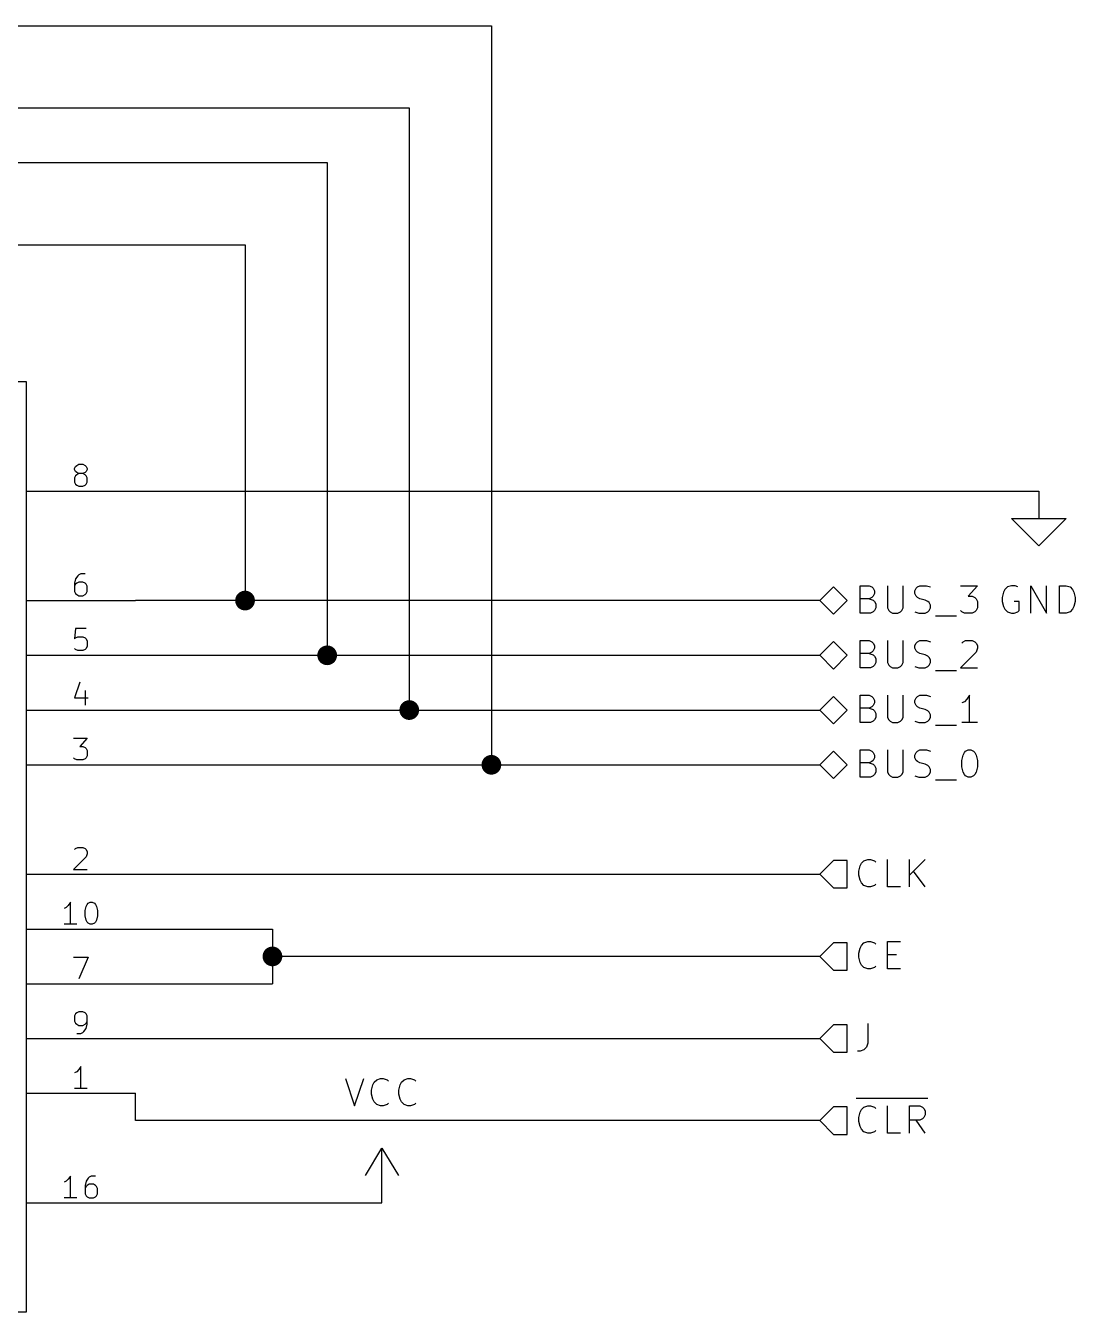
# Model space of a CAD drawing. Extents: x 0.4 to 11.3, y -7.9 to -0.4.
# Drawn here: x 6.799 to 8.717, y -4.55 to -2.2 of the extents above; entities that cross this region are included whole.
import ezdxf

# ---------------------------------------------------------------- set-up
doc = ezdxf.new("R2010")
doc.units = 0
doc.header["$MEASUREMENT"] = 0
for name, color, linetype in [('BROWN2', 54, 'CONTINUOUS'), ('CYAN2', 4, 'CONTINUOUS'), ('GREEN3', 91, 'CONTINUOUS'), ('LYELLOW', 51, 'CONTINUOUS'), ('RED2', 1, 'CONTINUOUS'), ('RED3', 11, 'CONTINUOUS')]:
    doc.layers.add(name, color=color, linetype=linetype)

msp = doc.modelspace()

# ---------------------------------------------------------------- linework, layer by layer
at = {"layer": 'BROWN2', "linetype": 'CONTINUOUS'}
for p, q in [((8.25, -3.25), (8.275, -3.225)), ((8.275, -3.225), (8.3, -3.25)), ((8.3235, -3.2728), (8.3235, -3.2228)), ((8.3235, -3.2228), (8.3402, -3.2228)), ((8.3402, -3.2228), (8.3449, -3.2252)), ((8.3449, -3.2252), (8.3473, -3.2276)), ((8.3473, -3.2419), (8.3449, -3.2442)), ((8.3473, -3.2276), (8.3497, -3.2323)), ((8.3497, -3.2371), (8.3473, -3.2419)), ((8.3497, -3.2323), (8.3497, -3.2371)), ((8.3735, -3.2228), (8.3735, -3.2633)), ((8.4021, -3.2633), (8.4021, -3.2228)), ((8.4235, -3.2323), (8.4259, -3.2276)), ((8.4235, -3.2371), (8.4235, -3.2323)), ((8.4259, -3.2419), (8.4235, -3.2371)), ((8.4259, -3.2276), (8.4283, -3.2252)), ((8.4283, -3.2442), (8.4259, -3.2419)), ((8.4283, -3.2252), (8.433, -3.2228)), ((8.433, -3.2228), (8.4449, -3.2228)), ((8.4449, -3.2228), (8.4521, -3.2252)), ((8.5068, -3.2228), (8.5378, -3.2228)), ((8.5378, -3.2228), (8.5211, -3.2419)), ((8.5211, -3.2419), (8.5283, -3.2419)), ((8.5283, -3.2419), (8.533, -3.2442)), ((8.275, -3.275), (8.25, -3.25)), ((8.3, -3.25), (8.275, -3.275)), ((8.3402, -3.2466), (8.3235, -3.2466)), ((8.3449, -3.2442), (8.3402, -3.2466)), ((8.3402, -3.2466), (8.3473, -3.249)), ((8.3473, -3.249), (8.3497, -3.2514)), ((8.3497, -3.2514), (8.3521, -3.2561)), ((8.3521, -3.2633), (8.3497, -3.268)), ((8.3521, -3.2561), (8.3521, -3.2633)), ((8.3735, -3.2633), (8.3759, -3.268)), ((8.3997, -3.268), (8.4021, -3.2633)), ((8.433, -3.2466), (8.4283, -3.2442)), ((8.4426, -3.249), (8.433, -3.2466)), ((8.4473, -3.2514), (8.4426, -3.249)), ((8.4497, -3.2538), (8.4473, -3.2514)), ((8.4521, -3.2585), (8.4497, -3.2538)), ((8.4497, -3.268), (8.4521, -3.2633)), ((8.4521, -3.2633), (8.4521, -3.2585)), ((8.533, -3.2442), (8.5354, -3.2466)), ((8.5354, -3.2466), (8.5378, -3.2514)), ((8.5378, -3.2633), (8.5354, -3.268)), ((8.5378, -3.2514), (8.5378, -3.2633)), ((8.3426, -3.2728), (8.3235, -3.2728)), ((8.3473, -3.2704), (8.3426, -3.2728)), ((8.3497, -3.268), (8.3473, -3.2704)), ((8.3759, -3.268), (8.3783, -3.2704)), ((8.3783, -3.2704), (8.383, -3.2728)), ((8.383, -3.2728), (8.3926, -3.2728)), ((8.3926, -3.2728), (8.3973, -3.2704)), ((8.3973, -3.2704), (8.3997, -3.268)), ((8.4235, -3.2704), (8.4307, -3.2728)), ((8.4307, -3.2728), (8.4426, -3.2728)), ((8.4426, -3.2728), (8.4473, -3.2704)), ((8.4473, -3.2704), (8.4497, -3.268)), ((8.4616, -3.2776), (8.4997, -3.2776)), ((8.5092, -3.2704), (8.5068, -3.268)), ((8.514, -3.2728), (8.5092, -3.2704)), ((8.5283, -3.2728), (8.514, -3.2728)), ((8.533, -3.2704), (8.5283, -3.2728)), ((8.5354, -3.268), (8.533, -3.2704)), ((8.25, -3.35), (8.275, -3.325)), ((8.275, -3.325), (8.3, -3.35)), ((8.3235, -3.3728), (8.3235, -3.3228)), ((8.3235, -3.3228), (8.3402, -3.3228)), ((8.3402, -3.3228), (8.3449, -3.3252)), ((8.3449, -3.3252), (8.3473, -3.3276)), ((8.3473, -3.3276), (8.3497, -3.3323)), ((8.3497, -3.3323), (8.3497, -3.3371)), ((8.3735, -3.3228), (8.3735, -3.3633)), ((8.4021, -3.3633), (8.4021, -3.3228)), ((8.4235, -3.3323), (8.4259, -3.3276)), ((8.4235, -3.3371), (8.4235, -3.3323)), ((8.4259, -3.3276), (8.4283, -3.3252)), ((8.4283, -3.3252), (8.433, -3.3228)), ((8.433, -3.3228), (8.4449, -3.3228)), ((8.4449, -3.3228), (8.4521, -3.3252)), ((8.5092, -3.3276), (8.5116, -3.3252)), ((8.5116, -3.3252), (8.5164, -3.3228)), ((8.5164, -3.3228), (8.5283, -3.3228)), ((8.5283, -3.3228), (8.533, -3.3252)), ((8.533, -3.3252), (8.5354, -3.3276)), ((8.5354, -3.3276), (8.5378, -3.3323)), ((8.5378, -3.3323), (8.5378, -3.3371)), ((8.275, -3.375), (8.25, -3.35)), ((8.3, -3.35), (8.275, -3.375)), ((8.3402, -3.3466), (8.3235, -3.3466)), ((8.3449, -3.3442), (8.3402, -3.3466)), ((8.3402, -3.3466), (8.3473, -3.349)), ((8.3473, -3.3419), (8.3449, -3.3442)), ((8.3497, -3.3371), (8.3473, -3.3419)), ((8.3473, -3.349), (8.3497, -3.3514)), ((8.3497, -3.3514), (8.3521, -3.3561)), ((8.3521, -3.3561), (8.3521, -3.3633)), ((8.4259, -3.3419), (8.4235, -3.3371)), ((8.4283, -3.3442), (8.4259, -3.3419)), ((8.433, -3.3466), (8.4283, -3.3442)), ((8.4426, -3.349), (8.433, -3.3466)), ((8.4473, -3.3514), (8.4426, -3.349)), ((8.4497, -3.3538), (8.4473, -3.3514)), ((8.4521, -3.3585), (8.4497, -3.3538)), ((8.4521, -3.3633), (8.4521, -3.3585)), ((8.5354, -3.3442), (8.5068, -3.3728)), ((8.5378, -3.3371), (8.5354, -3.3442)), ((8.3426, -3.3728), (8.3235, -3.3728)), ((8.3473, -3.3704), (8.3426, -3.3728)), ((8.3497, -3.368), (8.3473, -3.3704)), ((8.3521, -3.3633), (8.3497, -3.368)), ((8.3735, -3.3633), (8.3759, -3.368)), ((8.3759, -3.368), (8.3783, -3.3704)), ((8.3783, -3.3704), (8.383, -3.3728)), ((8.383, -3.3728), (8.3926, -3.3728)), ((8.3926, -3.3728), (8.3973, -3.3704)), ((8.3973, -3.3704), (8.3997, -3.368)), ((8.3997, -3.368), (8.4021, -3.3633)), ((8.4235, -3.3704), (8.4307, -3.3728)), ((8.4307, -3.3728), (8.4426, -3.3728)), ((8.4426, -3.3728), (8.4473, -3.3704)), ((8.4473, -3.3704), (8.4497, -3.368)), ((8.4497, -3.368), (8.4521, -3.3633)), ((8.4616, -3.3776), (8.4997, -3.3776)), ((8.5068, -3.3728), (8.5378, -3.3728)), ((8.25, -3.45), (8.275, -3.425)), ((8.275, -3.425), (8.3, -3.45)), ((8.3235, -3.4728), (8.3235, -3.4228)), ((8.3235, -3.4228), (8.3402, -3.4228)), ((8.3402, -3.4228), (8.3449, -3.4252)), ((8.3449, -3.4252), (8.3473, -3.4276)), ((8.3473, -3.4276), (8.3497, -3.4323)), ((8.3735, -3.4228), (8.3735, -3.4633)), ((8.4021, -3.4633), (8.4021, -3.4228)), ((8.4235, -3.4323), (8.4259, -3.4276)), ((8.4259, -3.4276), (8.4283, -3.4252)), ((8.4283, -3.4252), (8.433, -3.4228)), ((8.433, -3.4228), (8.4449, -3.4228)), ((8.4449, -3.4228), (8.4521, -3.4252)), ((8.5188, -3.4299), (8.514, -3.4347)), ((8.5235, -3.4228), (8.5188, -3.4299)), ((8.5235, -3.4728), (8.5235, -3.4228)), ((8.275, -3.475), (8.25, -3.45)), ((8.3, -3.45), (8.275, -3.475)), ((8.3402, -3.4466), (8.3235, -3.4466)), ((8.3449, -3.4442), (8.3402, -3.4466)), ((8.3402, -3.4466), (8.3473, -3.449)), ((8.3473, -3.4419), (8.3449, -3.4442)), ((8.3497, -3.4371), (8.3473, -3.4419)), ((8.3473, -3.449), (8.3497, -3.4514)), ((8.3497, -3.4323), (8.3497, -3.4371)), ((8.3497, -3.4514), (8.3521, -3.4561)), ((8.4235, -3.4371), (8.4235, -3.4323)), ((8.4259, -3.4419), (8.4235, -3.4371)), ((8.4283, -3.4442), (8.4259, -3.4419)), ((8.433, -3.4466), (8.4283, -3.4442)), ((8.4426, -3.449), (8.433, -3.4466)), ((8.4473, -3.4514), (8.4426, -3.449)), ((8.4497, -3.4538), (8.4473, -3.4514)), ((8.4521, -3.4585), (8.4497, -3.4538)), ((8.514, -3.4347), (8.5092, -3.4371)), ((8.3426, -3.4728), (8.3235, -3.4728)), ((8.3473, -3.4704), (8.3426, -3.4728)), ((8.3497, -3.468), (8.3473, -3.4704)), ((8.3521, -3.4633), (8.3497, -3.468)), ((8.3521, -3.4561), (8.3521, -3.4633)), ((8.3735, -3.4633), (8.3759, -3.468)), ((8.3759, -3.468), (8.3783, -3.4704)), ((8.3783, -3.4704), (8.383, -3.4728)), ((8.383, -3.4728), (8.3926, -3.4728)), ((8.3926, -3.4728), (8.3973, -3.4704)), ((8.3973, -3.4704), (8.3997, -3.468)), ((8.3997, -3.468), (8.4021, -3.4633)), ((8.4235, -3.4704), (8.4307, -3.4728)), ((8.4307, -3.4728), (8.4426, -3.4728)), ((8.4426, -3.4728), (8.4473, -3.4704)), ((8.4473, -3.4704), (8.4497, -3.468)), ((8.4497, -3.468), (8.4521, -3.4633)), ((8.4521, -3.4633), (8.4521, -3.4585)), ((8.4616, -3.4776), (8.4997, -3.4776)), ((8.5378, -3.4728), (8.5092, -3.4728)), ((8.3235, -3.5728), (8.3235, -3.5228)), ((8.3235, -3.5228), (8.3402, -3.5228)), ((8.3402, -3.5228), (8.3449, -3.5252)), ((8.3735, -3.5228), (8.3735, -3.5633)), ((8.4021, -3.5633), (8.4021, -3.5228)), ((8.4283, -3.5252), (8.433, -3.5228)), ((8.433, -3.5228), (8.4449, -3.5228)), ((8.4449, -3.5228), (8.4521, -3.5252)), ((8.5164, -3.5252), (8.5211, -3.5228)), ((8.5211, -3.5228), (8.5259, -3.5228)), ((8.5259, -3.5228), (8.5307, -3.5252)), ((8.25, -3.55), (8.275, -3.525)), ((8.275, -3.525), (8.3, -3.55)), ((8.3402, -3.5466), (8.3235, -3.5466)), ((8.3449, -3.5442), (8.3402, -3.5466)), ((8.3402, -3.5466), (8.3473, -3.549)), ((8.3449, -3.5252), (8.3473, -3.5276)), ((8.3473, -3.5419), (8.3449, -3.5442)), ((8.3473, -3.5276), (8.3497, -3.5323)), ((8.3497, -3.5371), (8.3473, -3.5419)), ((8.3497, -3.5323), (8.3497, -3.5371)), ((8.4235, -3.5323), (8.4259, -3.5276)), ((8.4235, -3.5371), (8.4235, -3.5323)), ((8.4259, -3.5419), (8.4235, -3.5371)), ((8.4259, -3.5276), (8.4283, -3.5252)), ((8.4283, -3.5442), (8.4259, -3.5419)), ((8.433, -3.5466), (8.4283, -3.5442)), ((8.4426, -3.549), (8.433, -3.5466)), ((8.5092, -3.5419), (8.5116, -3.5323)), ((8.5092, -3.5538), (8.5092, -3.5419)), ((8.5116, -3.5323), (8.514, -3.5276)), ((8.514, -3.5276), (8.5164, -3.5252)), ((8.5307, -3.5252), (8.533, -3.5276)), ((8.533, -3.5276), (8.5354, -3.5323)), ((8.5354, -3.5323), (8.5378, -3.5419)), ((8.5378, -3.5419), (8.5378, -3.5538)), ((8.275, -3.575), (8.25, -3.55)), ((8.3, -3.55), (8.275, -3.575)), ((8.3473, -3.5704), (8.3426, -3.5728)), ((8.3473, -3.549), (8.3497, -3.5514)), ((8.3497, -3.568), (8.3473, -3.5704)), ((8.3497, -3.5514), (8.3521, -3.5561)), ((8.3521, -3.5633), (8.3497, -3.568)), ((8.3521, -3.5561), (8.3521, -3.5633)), ((8.3735, -3.5633), (8.3759, -3.568)), ((8.3759, -3.568), (8.3783, -3.5704)), ((8.3783, -3.5704), (8.383, -3.5728)), ((8.3926, -3.5728), (8.3973, -3.5704)), ((8.3973, -3.5704), (8.3997, -3.568)), ((8.3997, -3.568), (8.4021, -3.5633)), ((8.4235, -3.5704), (8.4307, -3.5728)), ((8.4473, -3.5514), (8.4426, -3.549)), ((8.4426, -3.5728), (8.4473, -3.5704)), ((8.4497, -3.5538), (8.4473, -3.5514)), ((8.4473, -3.5704), (8.4497, -3.568)), ((8.4521, -3.5585), (8.4497, -3.5538)), ((8.4497, -3.568), (8.4521, -3.5633)), ((8.4521, -3.5633), (8.4521, -3.5585)), ((8.5116, -3.5633), (8.5092, -3.5538)), ((8.514, -3.568), (8.5116, -3.5633)), ((8.5164, -3.5704), (8.514, -3.568)), ((8.5211, -3.5728), (8.5164, -3.5704)), ((8.5307, -3.5704), (8.5259, -3.5728)), ((8.533, -3.568), (8.5307, -3.5704)), ((8.5354, -3.5633), (8.533, -3.568)), ((8.5378, -3.5538), (8.5354, -3.5633)), ((8.3426, -3.5728), (8.3235, -3.5728)), ((8.383, -3.5728), (8.3926, -3.5728)), ((8.4307, -3.5728), (8.4426, -3.5728)), ((8.4616, -3.5776), (8.4997, -3.5776)), ((8.5259, -3.5728), (8.5211, -3.5728)), ((8.275, -3.725), (8.25, -3.75)), ((8.3, -3.725), (8.275, -3.725)), ((8.3, -3.775), (8.3, -3.725)), ((8.3211, -3.7442), (8.3235, -3.7347)), ((8.3235, -3.7347), (8.3259, -3.7299)), ((8.3259, -3.7299), (8.3307, -3.7252)), ((8.3307, -3.7252), (8.3378, -3.7228)), ((8.3378, -3.7228), (8.3426, -3.7228)), ((8.3426, -3.7228), (8.3497, -3.7252)), ((8.3497, -3.7252), (8.3521, -3.7276)), ((8.3735, -3.7728), (8.3735, -3.7228)), ((8.414, -3.7728), (8.414, -3.7228)), ((8.4426, -3.7228), (8.414, -3.7514)), ((8.25, -3.75), (8.275, -3.775)), ((8.3211, -3.7514), (8.3211, -3.7442)), ((8.3235, -3.7609), (8.3211, -3.7514)), ((8.4426, -3.7728), (8.4211, -3.7442)), ((8.275, -3.775), (8.3, -3.775)), ((8.3259, -3.7657), (8.3235, -3.7609)), ((8.3307, -3.7704), (8.3259, -3.7657)), ((8.3378, -3.7728), (8.3307, -3.7704)), ((8.3426, -3.7728), (8.3378, -3.7728)), ((8.3497, -3.7704), (8.3426, -3.7728)), ((8.3521, -3.768), (8.3497, -3.7704)), ((8.3973, -3.7728), (8.3735, -3.7728)), ((8.275, -3.875), (8.25, -3.9)), ((8.3, -3.875), (8.275, -3.875)), ((8.3, -3.925), (8.3, -3.875)), ((8.3259, -3.8799), (8.3307, -3.8752)), ((8.3307, -3.8752), (8.3378, -3.8728)), ((8.3378, -3.8728), (8.3426, -3.8728)), ((8.3426, -3.8728), (8.3497, -3.8752)), ((8.3497, -3.8752), (8.3521, -3.8776)), ((8.3735, -3.9228), (8.3735, -3.8728)), ((8.3735, -3.8728), (8.3973, -3.8728)), ((8.25, -3.9), (8.275, -3.925)), ((8.3211, -3.8942), (8.3235, -3.8847)), ((8.3211, -3.9014), (8.3211, -3.8942)), ((8.3235, -3.8847), (8.3259, -3.8799)), ((8.3735, -3.8966), (8.3902, -3.8966)), ((8.3235, -3.9109), (8.3211, -3.9014)), ((8.3259, -3.9157), (8.3235, -3.9109)), ((8.3307, -3.9204), (8.3259, -3.9157)), ((8.3378, -3.9228), (8.3307, -3.9204)), ((8.3426, -3.9228), (8.3378, -3.9228)), ((8.3497, -3.9204), (8.3426, -3.9228)), ((8.3521, -3.918), (8.3497, -3.9204)), ((8.3973, -3.9228), (8.3735, -3.9228)), ((8.275, -3.925), (8.3, -3.925)), ((8.275, -4.025), (8.25, -4.05)), ((8.3, -4.025), (8.275, -4.025)), ((8.3, -4.075), (8.3, -4.025)), ((8.3378, -4.0228), (8.3378, -4.0585)), ((8.25, -4.05), (8.275, -4.075)), ((8.3378, -4.0585), (8.3354, -4.0657)), ((8.275, -4.075), (8.3, -4.075)), ((8.3235, -4.0728), (8.3188, -4.0728)), ((8.3307, -4.0704), (8.3235, -4.0728)), ((8.3354, -4.0657), (8.3307, -4.0704)), ((8.3166, -4.1589), (8.4471, -4.1589)), ((8.275, -4.175), (8.25, -4.2)), ((8.3, -4.175), (8.275, -4.175)), ((8.3, -4.225), (8.3, -4.175)), ((8.3235, -4.1847), (8.3259, -4.1799)), ((8.3259, -4.1799), (8.3307, -4.1752)), ((8.3307, -4.1752), (8.3378, -4.1728)), ((8.3378, -4.1728), (8.3426, -4.1728)), ((8.3426, -4.1728), (8.3497, -4.1752)), ((8.3497, -4.1752), (8.3521, -4.1776)), ((8.3735, -4.2228), (8.3735, -4.1728)), ((8.414, -4.2228), (8.414, -4.1728)), ((8.414, -4.1728), (8.433, -4.1728)), ((8.433, -4.1728), (8.4378, -4.1752)), ((8.4378, -4.1752), (8.4402, -4.1776)), ((8.4402, -4.1776), (8.4426, -4.1823)), ((8.4426, -4.1823), (8.4426, -4.1895)), ((8.25, -4.2), (8.275, -4.225)), ((8.3211, -4.1942), (8.3235, -4.1847)), ((8.3211, -4.2014), (8.3211, -4.1942)), ((8.3235, -4.2109), (8.3211, -4.2014)), ((8.433, -4.199), (8.414, -4.199)), ((8.4426, -4.2228), (8.4259, -4.199)), ((8.4378, -4.1966), (8.433, -4.199)), ((8.4402, -4.1942), (8.4378, -4.1966)), ((8.4426, -4.1895), (8.4402, -4.1942)), ((8.275, -4.225), (8.3, -4.225)), ((8.3259, -4.2157), (8.3235, -4.2109)), ((8.3307, -4.2204), (8.3259, -4.2157)), ((8.3378, -4.2228), (8.3307, -4.2204)), ((8.3426, -4.2228), (8.3378, -4.2228)), ((8.3497, -4.2204), (8.3426, -4.2228)), ((8.3521, -4.218), (8.3497, -4.2204)), ((8.3973, -4.2228), (8.3735, -4.2228))]:
    msp.add_line(p, q, dxfattribs=at)
at = {"layer": 'CYAN2', "linetype": 'CONTINUOUS'}
for p, q in [((8.5857, -3.2347), (8.5833, -3.2442)), ((8.5881, -3.2299), (8.5857, -3.2347)), ((8.5929, -3.2252), (8.5881, -3.2299)), ((8.6, -3.2228), (8.5929, -3.2252)), ((8.6071, -3.2228), (8.6, -3.2228)), ((8.6119, -3.2252), (8.6071, -3.2228)), ((8.6357, -3.2728), (8.6357, -3.2228)), ((8.6357, -3.2228), (8.6643, -3.2728)), ((8.6643, -3.2728), (8.6643, -3.2228)), ((8.6881, -3.2728), (8.6881, -3.2228)), ((8.6881, -3.2228), (8.7, -3.2228)), ((8.7, -3.2228), (8.7071, -3.2252)), ((8.7071, -3.2252), (8.7119, -3.2299)), ((8.7119, -3.2299), (8.7143, -3.2347)), ((8.7143, -3.2347), (8.7167, -3.2442)), ((8.5833, -3.2442), (8.5833, -3.2514)), ((8.5833, -3.2514), (8.5857, -3.2609)), ((8.5857, -3.2609), (8.5881, -3.2657)), ((8.5881, -3.2657), (8.5929, -3.2704)), ((8.6143, -3.2514), (8.6048, -3.2514)), ((8.6143, -3.268), (8.6143, -3.2514)), ((8.7119, -3.2657), (8.7071, -3.2704)), ((8.7143, -3.2609), (8.7119, -3.2657)), ((8.7167, -3.2514), (8.7143, -3.2609)), ((8.7167, -3.2442), (8.7167, -3.2514)), ((8.5929, -3.2704), (8.6, -3.2728)), ((8.6, -3.2728), (8.6048, -3.2728)), ((8.6048, -3.2728), (8.6119, -3.2704)), ((8.6119, -3.2704), (8.6143, -3.268)), ((8.7, -3.2728), (8.6881, -3.2728)), ((8.7071, -3.2704), (8.7, -3.2728)), ((7.3833, -4.1228), (7.4, -4.1728)), ((7.4, -4.1728), (7.4167, -4.1228)), ((7.431, -4.1442), (7.4333, -4.1347)), ((7.4333, -4.1347), (7.4357, -4.1299)), ((7.4357, -4.1299), (7.4405, -4.1252)), ((7.4405, -4.1252), (7.4476, -4.1228)), ((7.4476, -4.1228), (7.4524, -4.1228)), ((7.4524, -4.1228), (7.4595, -4.1252)), ((7.4595, -4.1252), (7.4619, -4.1276)), ((7.481, -4.1442), (7.4833, -4.1347)), ((7.4833, -4.1347), (7.4857, -4.1299)), ((7.4857, -4.1299), (7.4905, -4.1252)), ((7.4905, -4.1252), (7.4976, -4.1228)), ((7.4976, -4.1228), (7.5024, -4.1228)), ((7.5024, -4.1228), (7.5095, -4.1252)), ((7.5095, -4.1252), (7.5119, -4.1276)), ((7.431, -4.1514), (7.431, -4.1442)), ((7.4333, -4.1609), (7.431, -4.1514)), ((7.481, -4.1514), (7.481, -4.1442)), ((7.4833, -4.1609), (7.481, -4.1514)), ((7.4357, -4.1657), (7.4333, -4.1609)), ((7.4405, -4.1704), (7.4357, -4.1657)), ((7.4476, -4.1728), (7.4405, -4.1704)), ((7.4524, -4.1728), (7.4476, -4.1728)), ((7.4595, -4.1704), (7.4524, -4.1728)), ((7.4619, -4.168), (7.4595, -4.1704)), ((7.4857, -4.1657), (7.4833, -4.1609)), ((7.4905, -4.1704), (7.4857, -4.1657)), ((7.4976, -4.1728), (7.4905, -4.1704)), ((7.5024, -4.1728), (7.4976, -4.1728)), ((7.5095, -4.1704), (7.5024, -4.1728)), ((7.5119, -4.168), (7.5095, -4.1704))]:
    msp.add_line(p, q, dxfattribs=at)
at = {"layer": 'GREEN3', "linetype": 'CONTINUOUS'}
for p, q in [((2.05, -2.2), (7.65, -2.2)), ((7.65, -2.2), (7.65, -3.55)), ((2.2, -2.35), (7.5, -2.35)), ((7.5, -2.35), (7.5, -3.45)), ((2.35, -2.45), (7.35, -2.45)), ((7.35, -2.45), (7.35, -3.35)), ((2.5, -2.6), (7.2, -2.6)), ((7.2, -2.6), (7.2, -3.25)), ((7, -3.05), (8.65, -3.05)), ((7.2, -3.25), (7, -3.25)), ((8.25, -3.25), (7.2, -3.25)), ((7, -3.35), (7.35, -3.35)), ((7.35, -3.35), (8.25, -3.35)), ((7, -3.45), (7.5, -3.45)), ((7.5, -3.45), (8.25, -3.45)), ((7, -3.55), (7.65, -3.55)), ((7.65, -3.55), (8.25, -3.55)), ((7, -3.75), (8.25, -3.75)), ((7, -3.85), (7.25, -3.85)), ((7.25, -3.85), (7.25, -3.9)), ((7.25, -3.9), (7.25, -3.95)), ((8.25, -3.9), (7.25, -3.9)), ((7, -3.95), (7.25, -3.95)), ((7, -4.05), (8.25, -4.05)), ((7, -4.2), (7, -4.15)), ((8.25, -4.2), (7, -4.2)), ((7, -4.35), (7.45, -4.35))]:
    msp.add_line(p, q, dxfattribs=at)
at = {"layer": 'GREEN3', "const_width": 0.018}
for points in [[(7.191, -3.25, 1), (7.209, -3.25, 1)], [(7.341, -3.35, 1), (7.359, -3.35, 1)], [(7.491, -3.45, 1), (7.509, -3.45, 1)], [(7.641, -3.55, 1), (7.659, -3.55, 1)], [(7.241, -3.9, 1), (7.259, -3.9, 1)]]:
    msp.add_lwpolyline(points, format="xyb", close=True, dxfattribs=at)
at = {"layer": 'LYELLOW', "linetype": 'CONTINUOUS'}
for p, q in [((5.8, -2.85), (6.8, -2.85)), ((6.8, -2.85), (6.8, -4.55)), ((6.8, -4.55), (5.8, -4.55))]:
    msp.add_line(p, q, dxfattribs=at)
at = {"layer": 'RED2', "linetype": 'CONTINUOUS'}
for p, q in [((5.8, -2.85), (6.8, -2.85)), ((6.8, -2.85), (6.8, -4.55)), ((6.8, -3.05), (7, -3.05)), ((8.65, -3.05), (8.65, -3.1)), ((8.65, -3.15), (8.6, -3.1)), ((8.6, -3.1), (8.65, -3.1)), ((8.65, -3.1), (8.7, -3.1)), ((8.7, -3.1), (8.65, -3.15)), ((6.8, -3.25), (7, -3.25)), ((6.8, -3.35), (7, -3.35)), ((6.8, -3.45), (7, -3.45)), ((6.8, -3.55), (7, -3.55)), ((6.8, -3.75), (7, -3.75)), ((6.8, -3.85), (7, -3.85)), ((6.8, -3.95), (7, -3.95)), ((6.8, -4.05), (7, -4.05)), ((6.8, -4.15), (7, -4.15)), ((7.42, -4.3), (7.45, -4.25)), ((7.45, -4.25), (7.48, -4.3)), ((7.45, -4.35), (7.45, -4.25)), ((6.8, -4.35), (7, -4.35)), ((6.8, -4.55), (5.8, -4.55))]:
    msp.add_line(p, q, dxfattribs=at)
at = {"layer": 'RED3', "linetype": 'CONTINUOUS'}
for p, q in [((6.8886, -3.0087), (6.8905, -3.0049)), ((6.8905, -3.0049), (6.8924, -3.003)), ((6.8924, -3.003), (6.8962, -3.0011)), ((6.8962, -3.0011), (6.9038, -3.0011)), ((6.9038, -3.0011), (6.9076, -3.003)), ((6.9076, -3.003), (6.9095, -3.0049)), ((6.9095, -3.0049), (6.9114, -3.0087)), ((6.8886, -3.0106), (6.8886, -3.0087)), ((6.8905, -3.0144), (6.8886, -3.0106)), ((6.8905, -3.0221), (6.8886, -3.0259)), ((6.8886, -3.0259), (6.8886, -3.0335)), ((6.8924, -3.0163), (6.8905, -3.0144)), ((6.8924, -3.0201), (6.8905, -3.0221)), ((6.8962, -3.0182), (6.8924, -3.0163)), ((6.8962, -3.0182), (6.8924, -3.0201)), ((6.9038, -3.0182), (6.8962, -3.0182)), ((6.9076, -3.0163), (6.9038, -3.0182)), ((6.9076, -3.0201), (6.9038, -3.0182)), ((6.9095, -3.0144), (6.9076, -3.0163)), ((6.9095, -3.0221), (6.9076, -3.0201)), ((6.9114, -3.0106), (6.9095, -3.0144)), ((6.9114, -3.0259), (6.9095, -3.0221)), ((6.9114, -3.0087), (6.9114, -3.0106)), ((6.9114, -3.0335), (6.9114, -3.0259)), ((6.8886, -3.0335), (6.8905, -3.0373)), ((6.8905, -3.0373), (6.8924, -3.0392)), ((6.8924, -3.0392), (6.8962, -3.0411)), ((6.8962, -3.0411), (6.9038, -3.0411)), ((6.9038, -3.0411), (6.9076, -3.0392)), ((6.9076, -3.0392), (6.9095, -3.0373)), ((6.9095, -3.0373), (6.9114, -3.0335)), ((6.8905, -3.2106), (6.8886, -3.2182)), ((6.8886, -3.2182), (6.8886, -3.2335)), ((6.8943, -3.2049), (6.8905, -3.2106)), ((6.8924, -3.2182), (6.8905, -3.2201)), ((6.8962, -3.2163), (6.8924, -3.2182)), ((6.8962, -3.203), (6.8943, -3.2049)), ((6.9, -3.2011), (6.8962, -3.203)), ((6.9038, -3.2163), (6.8962, -3.2163)), ((6.9076, -3.2011), (6.9, -3.2011)), ((6.9076, -3.2182), (6.9038, -3.2163)), ((6.9095, -3.2201), (6.9076, -3.2182)), ((6.8905, -3.2201), (6.8886, -3.224)), ((6.8886, -3.2335), (6.8905, -3.2373)), ((6.8905, -3.2373), (6.8924, -3.2392)), ((6.8924, -3.2392), (6.8962, -3.2411)), ((6.8962, -3.2411), (6.9038, -3.2411)), ((6.9038, -3.2411), (6.9076, -3.2392)), ((6.9076, -3.2392), (6.9095, -3.2373)), ((6.9114, -3.224), (6.9095, -3.2201)), ((6.9095, -3.2373), (6.9114, -3.2335)), ((6.9114, -3.2335), (6.9114, -3.224)), ((6.8905, -3.3011), (6.8886, -3.3201)), ((6.9095, -3.3011), (6.8905, -3.3011)), ((6.8886, -3.3201), (6.8905, -3.3182)), ((6.8905, -3.3182), (6.8943, -3.3163)), ((6.8943, -3.3163), (6.9038, -3.3163)), ((6.9038, -3.3163), (6.9076, -3.3182)), ((6.9076, -3.3182), (6.9095, -3.3201)), ((6.9095, -3.3201), (6.9114, -3.324)), ((6.9114, -3.3335), (6.9095, -3.3373)), ((6.9114, -3.324), (6.9114, -3.3335)), ((6.8905, -3.3392), (6.8886, -3.3373)), ((6.8943, -3.3411), (6.8905, -3.3392)), ((6.9038, -3.3411), (6.8943, -3.3411)), ((6.9076, -3.3392), (6.9038, -3.3411)), ((6.9095, -3.3373), (6.9076, -3.3392)), ((6.8981, -3.3992), (6.8886, -3.4278)), ((6.8886, -3.4278), (6.9133, -3.4278)), ((6.9076, -3.4144), (6.9076, -3.4411)), ((6.8867, -3.5011), (6.9114, -3.5011)), ((6.9114, -3.5011), (6.8981, -3.5163)), ((6.8981, -3.5163), (6.9038, -3.5163)), ((6.9038, -3.5163), (6.9076, -3.5182)), ((6.9076, -3.5182), (6.9095, -3.5201)), ((6.9095, -3.5201), (6.9114, -3.524)), ((6.9114, -3.524), (6.9114, -3.5335)), ((6.8886, -3.5392), (6.8867, -3.5373)), ((6.8924, -3.5411), (6.8886, -3.5392)), ((6.9038, -3.5411), (6.8924, -3.5411)), ((6.9076, -3.5392), (6.9038, -3.5411)), ((6.9095, -3.5373), (6.9076, -3.5392)), ((6.9114, -3.5335), (6.9095, -3.5373)), ((6.8886, -3.7049), (6.8905, -3.703)), ((6.8905, -3.703), (6.8943, -3.7011)), ((6.8943, -3.7011), (6.9038, -3.7011)), ((6.9038, -3.7011), (6.9076, -3.703)), ((6.9076, -3.703), (6.9095, -3.7049)), ((6.9095, -3.7049), (6.9114, -3.7087)), ((6.9114, -3.7125), (6.9095, -3.7182)), ((6.9114, -3.7087), (6.9114, -3.7125)), ((6.9095, -3.7182), (6.8867, -3.7411)), ((6.8867, -3.7411), (6.9114, -3.7411)), ((6.8771, -3.8068), (6.8733, -3.8106)), ((6.881, -3.8011), (6.8771, -3.8068)), ((6.881, -3.8411), (6.881, -3.8011)), ((6.9095, -3.8087), (6.9114, -3.8049)), ((6.9114, -3.8049), (6.9133, -3.803)), ((6.9133, -3.803), (6.9171, -3.8011)), ((6.9171, -3.8011), (6.9209, -3.8011)), ((6.9209, -3.8011), (6.9248, -3.803)), ((6.9248, -3.803), (6.9267, -3.8049)), ((6.9267, -3.8049), (6.9286, -3.8087)), ((6.8733, -3.8106), (6.8695, -3.8125)), ((6.9076, -3.8163), (6.9095, -3.8087)), ((6.9076, -3.8259), (6.9076, -3.8163)), ((6.9095, -3.8335), (6.9076, -3.8259)), ((6.9286, -3.8087), (6.9305, -3.8163)), ((6.9305, -3.8259), (6.9286, -3.8335)), ((6.9305, -3.8163), (6.9305, -3.8259)), ((6.8924, -3.8411), (6.8695, -3.8411)), ((6.9114, -3.8373), (6.9095, -3.8335)), ((6.9133, -3.8392), (6.9114, -3.8373)), ((6.9171, -3.8411), (6.9133, -3.8392)), ((6.9209, -3.8411), (6.9171, -3.8411)), ((6.9248, -3.8392), (6.9209, -3.8411)), ((6.9267, -3.8373), (6.9248, -3.8392)), ((6.9286, -3.8335), (6.9267, -3.8373)), ((6.8867, -3.9011), (6.9133, -3.9011)), ((6.9133, -3.9011), (6.8962, -3.9411)), ((6.8905, -4.0049), (6.8886, -4.0087)), ((6.8886, -4.0087), (6.8886, -4.0182)), ((6.8886, -4.0182), (6.8905, -4.0221)), ((6.8924, -4.003), (6.8905, -4.0049)), ((6.8962, -4.0011), (6.8924, -4.003)), ((6.9038, -4.0011), (6.8962, -4.0011)), ((6.9076, -4.003), (6.9038, -4.0011)), ((6.9095, -4.0049), (6.9076, -4.003)), ((6.9114, -4.0087), (6.9095, -4.0049)), ((6.9095, -4.0221), (6.9114, -4.0182)), ((6.9114, -4.024), (6.9114, -4.0087)), ((6.8905, -4.0221), (6.8924, -4.024)), ((6.8924, -4.024), (6.8962, -4.0259)), ((6.8924, -4.0411), (6.9, -4.0411)), ((6.8962, -4.0259), (6.9038, -4.0259)), ((6.9, -4.0411), (6.9038, -4.0392)), ((6.9038, -4.0259), (6.9076, -4.024)), ((6.9038, -4.0392), (6.9057, -4.0373)), ((6.9057, -4.0373), (6.9095, -4.0316)), ((6.9076, -4.024), (6.9095, -4.0221)), ((6.9095, -4.0316), (6.9114, -4.024)), ((6.8924, -4.1106), (6.8886, -4.1125)), ((6.8962, -4.1068), (6.8924, -4.1106)), ((6.9, -4.1011), (6.8962, -4.1068)), ((6.9, -4.1411), (6.9, -4.1011)), ((6.9114, -4.1411), (6.8886, -4.1411)), ((6.8733, -4.3106), (6.8695, -4.3125)), ((6.8771, -4.3068), (6.8733, -4.3106)), ((6.881, -4.3011), (6.8771, -4.3068)), ((6.881, -4.3411), (6.881, -4.3011)), ((6.9095, -4.3106), (6.9076, -4.3182)), ((6.9076, -4.3182), (6.9076, -4.3335)), ((6.9095, -4.3201), (6.9076, -4.324)), ((6.9133, -4.3049), (6.9095, -4.3106)), ((6.9114, -4.3182), (6.9095, -4.3201)), ((6.9152, -4.3163), (6.9114, -4.3182)), ((6.9152, -4.303), (6.9133, -4.3049)), ((6.919, -4.3011), (6.9152, -4.303)), ((6.9229, -4.3163), (6.9152, -4.3163)), ((6.9267, -4.3011), (6.919, -4.3011)), ((6.9267, -4.3182), (6.9229, -4.3163)), ((6.9286, -4.3201), (6.9267, -4.3182)), ((6.9305, -4.324), (6.9286, -4.3201)), ((6.9305, -4.3335), (6.9305, -4.324)), ((6.8924, -4.3411), (6.8695, -4.3411)), ((6.9076, -4.3335), (6.9095, -4.3373)), ((6.9095, -4.3373), (6.9114, -4.3392)), ((6.9114, -4.3392), (6.9152, -4.3411)), ((6.9152, -4.3411), (6.9229, -4.3411)), ((6.9229, -4.3411), (6.9267, -4.3392)), ((6.9267, -4.3392), (6.9286, -4.3373)), ((6.9286, -4.3373), (6.9305, -4.3335))]:
    msp.add_line(p, q, dxfattribs=at)

doc.saveas('drawing.dxf')
